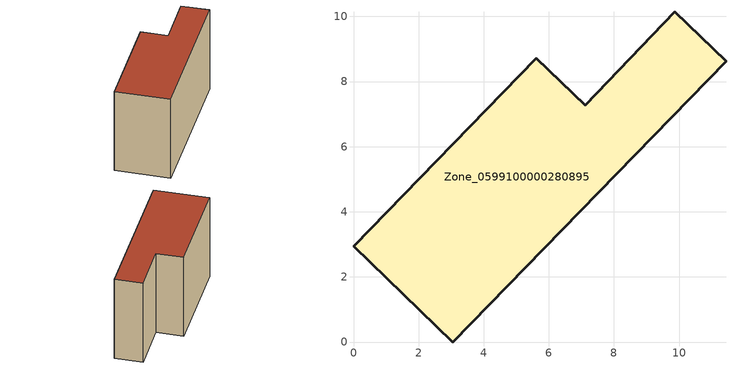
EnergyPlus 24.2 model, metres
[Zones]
Zone_0599100000280895
 floor ground (C_G): 3.05,0 0,2.95 5.62,8.72 7.11,7.28 9.87,10.14 11.44,8.62 z0
 wall outside (C_F): 3.05,0 11.44,8.62 9.87,10.14 7.11,7.28 5.62,8.72 0,2.95 3.05,0 z0:6.94
 roof outside (C_R): 0,2.95 3.05,0 11.44,8.62 9.87,10.14 7.11,7.28 5.62,8.72 z6.94
[BUILDING]
Pand.0599100000280895: North Axis=0; Terrain=City; Loads Convergence Tolerance Value=0.04; Temperature Convergence Tolerance Value=0.4; Solar Distribution=FullExterior; Maximum Number of Warmup Days=25; Minimum Number of Warmup Days=1
[Site:Location]
Rotterdam.The.Hague.AP_ZH_NLD Design_Conditions: Latitude=51.96; Longitude=4.45; Time Zone=1; Elevation=-4.5
[SITE:GROUNDTEMPERATURE:BUILDINGSURFACE]
18, 18, 18, 18, 18, 18, 18, 18, 18, 18, 18, 18
[MATERIAL] Thermal Absorptance=0.9; Solar Absorptance=0.7; Visible Absorptance=0.7
Name | Roughness | Thickness | Conductivity | Density | Specific Heat
G.TI.1946 | MediumSmooth | 0.15 | 1 | 540 | 1210
F.TI.1946 | Rough | 0.3 | 0.857143 | 1920 | 840
R.TI.1946 | MediumRough | 0.2 | 0.1 | 1500 | 1000
[CONSTRUCTION]
C_G: G.TI.1946
C_F: F.TI.1946
C_R: R.TI.1946
[ZONE]
Zone_0599100000280895: Type=1; Multiplier=1; Ceiling Height=Autocalculate; Volume=Autocalculate; Floor Area=autocalculate; Part of Total Floor Area=Yes
[ZONEINFILTRATION:DESIGNFLOWRATE]
Infil_Zone_0599100000280895: Zone or ZoneList or Space or SpaceList=Zone_0599100000280895; Schedule=AlwaysOn; Design Flow Rate Calculation Method=Flow/Area; Flow Rate per Floor Area=0.003; Constant Term Coefficient=1; Temperature Term Coefficient=0; Velocity Term Coefficient=0; Velocity Squared Term Coefficient=0
[HVACTEMPLATE:ZONE:IDEALLOADSAIRSYSTEM]
Zone_0599100000280895: Maximum Heating Supply Air Temperature=50; Minimum Cooling Supply Air Temperature=13; Maximum Heating Supply Air Humidity Ratio=0.0156; Minimum Cooling Supply Air Humidity Ratio=0.0077; Heating Limit=NoLimit; Cooling Limit=NoLimit; Dehumidification Control Type=ConstantSensibleHeatRatio; Cooling Sensible Heat Ratio=0.7; Dehumidification Setpoint=60; Humidification Control Type=None; Humidification Setpoint=30; Outdoor Air Method=None; Outdoor Air Flow Rate per Person=0.00944; Outdoor Air Flow Rate per Zone Floor Area=0; Outdoor Air Flow Rate per Zone=0; Demand Controlled Ventilation Type=None; Outdoor Air Economizer Type=NoEconomizer; Heat Recovery Type=None; Sensible Heat Recovery Effectiveness=0.7; Latent Heat Recovery Effectiveness=0.65
[ZONECONTROL:THERMOSTAT]
ThermostatControl_Zone_0599100000280895: Zone or ZoneList=Zone_0599100000280895; Control Type Schedule=DualSetpointControlType; Control 1=Thermostat_Zone_0599100000280895; Temperature Difference Between Cutout And Setpoint=0
[THERMOSTATSETPOINT:DUALSETPOINT]
Thermostat_Zone_0599100000280895: Heating Setpoint Temperature Schedule=HeatingSetpoint_Zone_0599100000280895; Cooling Setpoint Temperature Schedule=CoolingSetpoint_Zone_0599100000280895
[SCHEDULE:COMPACT]
HeatingSetpoint_Zone_0599100000280895: Through: 12/31, For: AllDays, Until: 24:00, 21
CoolingSetpoint_Zone_0599100000280895: Through: 12/31, For: AllDays, Until: 24:00, 24
DualSetpointControlType: Through: 12/31, For: AllDays, Until: 24:00, 4
AlwaysOn: Through: 12/31, For: AllDays, Until: 24:00, 1
